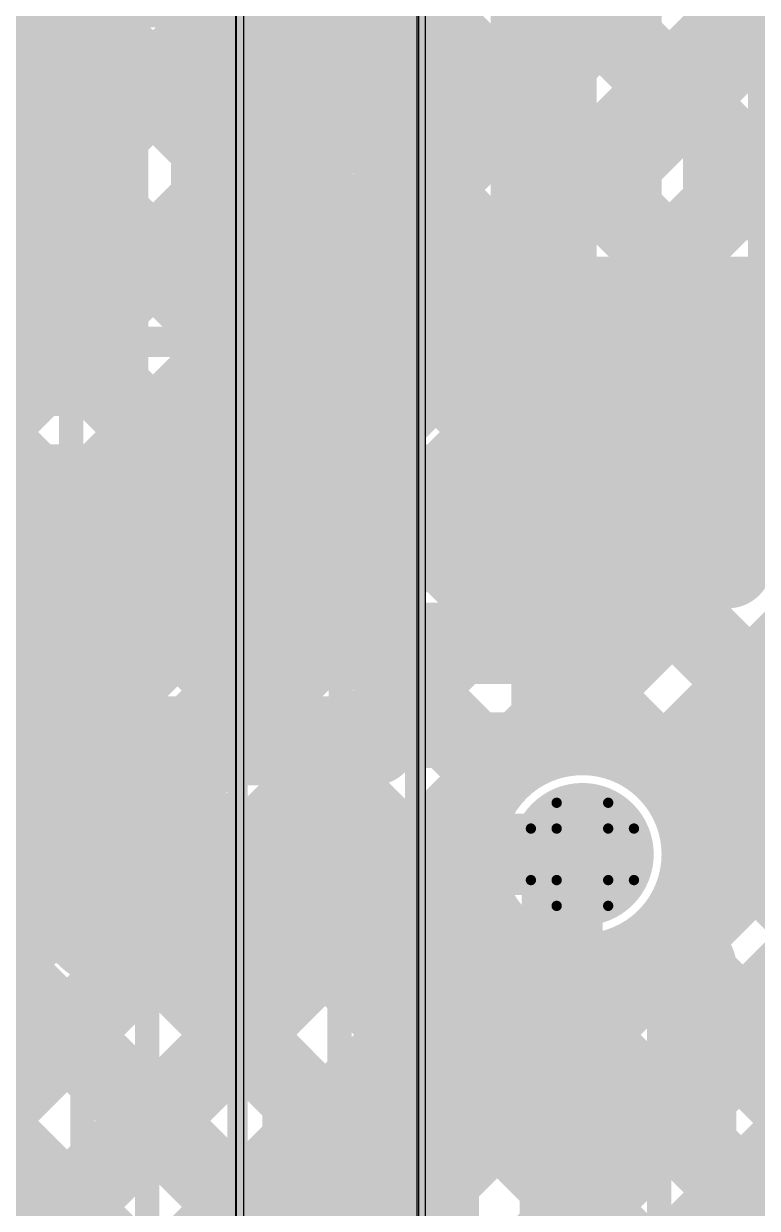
# Model space of a CAD drawing. Header units: millimetres. Extents: x 13 to 259, y -2 to 326.
# Drawn here: x 124.1 to 127.71, y 93.76 to 99.59 of the extents above; entities that cross this region are included whole.
import ezdxf

# ---------------------------------------------------------------- set-up
doc = ezdxf.new("R2010")
doc.units = ezdxf.units.MM
for name, color, linetype in [('BottomLayer', 5, 'Continuous'), ('BottomSolder', 6, 'Continuous'), ('ConnectLayer', 7, 'Continuous'), ('DrillDrawing', 1, 'Continuous'), ('Mechanical34', 56, 'Continuous'), ('MidLayer1', 16, 'Continuous'), ('MidLayer2', 76, 'Continuous'), ('MidLayer3', 90, 'Continuous'), ('MidLayer4', 156, 'Continuous'), ('MidLayer5', 130, 'Continuous'), ('MidLayer6', 216, 'Continuous'), ('MultiLayer', 9, 'Continuous'), ('TopLayer', 1, 'Continuous'), ('TopSolder', 216, 'Continuous')]:
    doc.layers.add(name, color=color, linetype=linetype)

msp = doc.modelspace()

# ---------------------------------------------------------------- linework, layer by layer
at = {"layer": 'BottomLayer', "const_width": 0.25}
msp.add_lwpolyline([(126.725, 95.5, 1), (126.975, 95.5, 1)], format="xyb", close=True, dxfattribs=at)
at = {"layer": 'BottomSolder', "const_width": 0.3516}
msp.add_lwpolyline([(126.6742, 95.5, 1), (127.0258, 95.5, 1)], format="xyb", close=True, dxfattribs=at)
at = {"layer": 'ConnectLayer'}
for p, q in [((125.1812, 77.7), (125.1812, 125.875)), ((126.075, 124.285), (126.075, 79.34))]:
    msp.add_line(p, q, dxfattribs=at)
at = {"layer": 'ConnectLayer', "const_width": 0.4}
for points in [[(113.7423, 113.6628), (136.8298, 90.5753)], [(113.8263, 113.5788), (136.8298, 90.5753)], [(119.4472, 107.1093), (130.0871, 96.4695)], [(119.4472, 107.1093), (130.0871, 96.4695)], [(122.6443, 96.34), (131.6478, 105.3435)], [(122.6443, 96.34), (131.6478, 105.3435)], [(126.7, 96.0706), (126.7, 105.2073)], [(123.174, 96.0212), (132.054, 104.9011)], [(123.174, 96.0212), (132.054, 104.9011)], [(126.7, 99.5472), (132.0539, 104.9011)], [(105.6198, 77.6184), (131.7941, 103.7927)], [(105.6198, 77.6184), (131.7941, 103.7927)], [(126.7, 98.6987), (131.7941, 103.7927)], [(99.7316, 70.8816), (132.5598, 103.7099)], [(99.7316, 70.8816), (132.5598, 103.7099)], [(107.5867, 77.8882), (133.3283, 103.6298)], [(107.5867, 77.8882), (133.3283, 103.6298)], [(126.7, 97.8502), (131.6488, 102.7989)], [(121.6384, 102.3726), (137.059, 86.952)], [(121.6384, 102.3726), (137.059, 86.952)], [(126.7, 97.0016), (132.0582, 102.3598)], [(121.1561, 102.0064), (127.1611, 96.0013)], [(121.1561, 102.0064), (127.1611, 96.0013)], [(121.975, 102.0359), (125.47, 98.5409)], [(120.6607, 101.6533), (126.4152, 95.8987)], [(120.6607, 101.6533), (126.4152, 95.8987)], [(126.5618, 96.0148), (131.7968, 101.2498)], [(126.5618, 96.0148), (131.7968, 101.2498)], [(126.7, 96.1531), (131.7968, 101.2499)], [(121.975, 101.1874), (125.3212, 97.8413)], [(120.2899, 101.1755), (131.9752, 89.4902)], [(120.2899, 101.1755), (131.9752, 89.4902)], [(119.5775, 101.0394), (131.6356, 88.9813)], [(119.5775, 101.0394), (131.6356, 88.9813)], [(126.7, 100.7051), (131.3276, 96.0775)], [(124.7444, 98.44), (126.7769, 100.4725)], [(125.356, 99.3566), (126.4719, 100.4725)], [(125.5929, 98.44), (127.6254, 100.4725)], [(125.7531, 98.44), (127.7066, 100.3935)], [(121.9663, 100.3477), (124.8969, 97.417)], [(126.278, 100.2786), (126.9349, 99.6217)], [(127.2893, 95.8939), (131.6499, 100.2544)], [(127.2894, 95.8938), (131.6499, 100.2543)], [(127.2894, 95.8938), (131.6499, 100.2543)], [(102.4287, 77.8214), (124.7282, 100.1209)], [(102.4287, 77.8214), (124.7282, 100.1209)], [(120.5823, 95.975), (124.7281, 100.1209)], [(125.6334, 100.0746), (129.9478, 95.7603)], [(125.6334, 100.0746), (129.9478, 95.7603)], [(124.8804, 99.9791), (131.7474, 93.1121)], [(124.8804, 99.9791), (131.7474, 93.1121)], [(124.8804, 99.9791), (125.47, 99.3895)], [(125.2764, 92.1839), (133.0696, 99.977)], [(125.2764, 92.1839), (133.0696, 99.977)], [(122.3062, 96.8504), (125.3641, 99.9083)], [(122.3062, 96.8504), (125.3641, 99.9083)], [(122.3062, 96.8504), (125.3641, 99.9083)], [(125.47, 97.9902), (125.47, 99.9504)], [(121.6029, 99.8626), (124.4726, 96.9928)], [(125.8537, 99.8543), (126.5106, 99.1975)], [(126.7, 99.8565), (130.0871, 96.4695)], [(110.1135, 77.8695), (132.0626, 99.8185)], [(110.1135, 77.8695), (132.0626, 99.8185)], [(127.197, 94.953), (132.0625, 99.8185)], [(125.4295, 99.43), (126.0863, 98.7732)], [(121.4507, 99.235), (125.0625, 99.235)], [(123.8958, 98.44), (124.6908, 99.235)], [(123.9274, 99.235), (124.7225, 98.44)], [(124.776, 99.235), (125.571, 98.44)], [(120.5788, 99.1895), (126.9715, 92.7969)], [(120.5788, 99.1895), (126.9715, 92.7969)], [(122.6443, 96.34), (125.47, 99.1657)], [(121.4875, 99.1294), (124.0484, 96.5685)], [(126.7, 99.008), (129.9478, 95.7603)], [(127.6213, 94.5288), (131.7995, 98.707)], [(127.6213, 94.5288), (131.7995, 98.707)], [(121.375, 98.44), (125.7531, 98.44)], [(123.174, 96.0212), (125.47, 98.3172)], [(112.0485, 82.35), (127.9435, 98.245)], [(114.594, 82.35), (130.489, 98.245)], [(125.2764, 92.1838), (131.3376, 98.245)], [(126.5453, 97.6954), (127.0949, 98.245)], [(126.55, 98.245), (131.7907, 98.245)], [(126.55, 97.7665), (126.55, 98.245)], [(126.5618, 96.0148), (128.792, 98.245)], [(126.6145, 98.245), (131.7474, 93.1121)], [(127.2894, 95.8938), (129.6405, 98.245)], [(127.463, 98.245), (129.9478, 95.7603)], [(126.2385, 96.54), (127.8842, 98.1857)], [(126.4587, 97.1516), (127.4929, 98.1857)], [(126.7, 98.1595), (130.0548, 94.8047)], [(126.7031, 96.54), (128.3489, 98.1857)], [(127.4929, 98.1857), (128.3489, 98.1857)], [(127.5223, 98.1857), (127.9356, 97.7725)], [(123.4549, 95.975), (125.47, 97.9902)], [(127.2606, 95.9237), (129.2326, 97.8957)], [(127.2894, 95.8938), (129.2912, 97.8957)], [(127.0833, 97.7762), (127.5113, 97.3482)], [(126.4907, 97.5203), (131.918, 92.093)], [(127.4319, 95.5976), (129.3167, 97.4824)], [(122.3714, 93.3642), (126.3909, 97.3837)], [(126.6591, 97.3519), (127.0871, 96.9239)], [(126.7, 97.3109), (129.6305, 94.3805)], [(126.0848, 97.0776), (127.1611, 96.0013)], [(124.4117, 97.03), (126.1653, 97.03)], [(124.4117, 97.03), (124.9017, 96.54)], [(124.4354, 97.03), (124.9254, 96.54)], [(124.7216, 96.7201), (125.0314, 97.03)], [(125.2839, 97.03), (125.7739, 96.54)], [(125.3899, 96.54), (125.88, 97.03)], [(126.1324, 97.03), (126.6225, 96.54)], [(126.8907, 93.925), (129.7657, 96.8)], [(126.9594, 93.925), (129.8344, 96.8)], [(125.6606, 96.6534), (126.4152, 95.8988)], [(124.9017, 96.54), (126.7031, 96.54)], [(126.7, 96.4624), (127.1611, 96.0013)], [(127.674, 96.337), (127.9227, 96.0883)], [(125.2363, 96.2291), (130.6452, 90.8202)], [(123.3442, 96.16), (124.3851, 95.1191)], [(126.7803, 92.8392), (129.89, 95.9489)], [(126.7803, 92.8392), (129.89, 95.9489)], [(126.7803, 92.8392), (129.89, 95.9489)], [(108.0822, 77.5352), (126.3353, 95.7883)], [(108.0822, 77.5352), (126.3353, 95.7883)], [(112.897, 82.35), (126.3353, 95.7883)], [(124.812, 95.8048), (130.221, 90.3959)], [(127.3514, 95.8111), (132.3631, 90.7993)], [(127.3514, 95.8111), (132.3631, 90.7993)], [(127.3514, 95.8111), (129.2062, 93.9562)], [(127.3514, 95.8111), (131.4938, 91.6687)], [(127.3514, 95.8111), (127.4984, 95.6641)], [(127.4084, 93.2427), (129.9407, 95.7749)], [(123.2363, 95.6835), (126.2947, 92.6252)], [(123.2363, 95.6835), (126.2947, 92.6252)], [(123.41, 95.5098), (125.3771, 93.5427)], [(124.3878, 95.3806), (126.9715, 92.7969)], [(123.41, 94.5601), (124.1771, 95.3272)], [(122.8692, 95.2022), (125.9123, 92.1591)], [(122.8692, 95.2022), (125.9123, 92.1591)], [(102.6386, 71.2431), (126.4562, 95.0607)], [(102.6386, 71.2431), (126.4562, 95.0607)], [(113.7455, 82.35), (126.4562, 95.0607)], [(127.2488, 95.0651), (131.7451, 90.5688)], [(127.2488, 95.0651), (131.7451, 90.5688)], [(127.2488, 95.0651), (128.782, 93.5319)], [(127.2488, 95.0651), (131.0695, 91.2445)], [(123.3782, 91.9827), (126.3555, 94.96)], [(123.41, 93.7116), (124.6678, 94.9694)], [(123.41, 92.8631), (125.507, 94.96)], [(123.9635, 94.9563), (126.2947, 92.6252)], [(124.7679, 94.96), (126.6124, 94.96)], [(124.8083, 94.96), (125.8014, 93.967)], [(125.6569, 94.96), (126.2256, 94.3913)], [(126.5054, 94.96), (126.6499, 94.8155)], [(127.1551, 94.995), (128.7, 93.45)], [(123.2456, 91.4112), (126.7525, 94.9181)], [(123.41, 94.6614), (124.9529, 93.1185)], [(123.5393, 94.532), (125.9119, 92.1594)], [(127.8156, 93.6498), (128.6754, 92.79)]]:
    msp.add_lwpolyline(points, dxfattribs=at)
at = {"layer": 'ConnectLayer'}
for points, const_width in [([(126.8349, 99.6217, 1), (127.0349, 99.6217, 1)], 0.2), ([(126.6, 99.5472, 1), (126.8, 99.5472, 1)], 0.2), ([(125.3295, 99.43, 1), (125.5295, 99.43, 1)], 0.2), ([(125.37, 99.3895, 1), (125.57, 99.3895, 1)], 0.2), ([(125.256, 99.3566, 1), (125.456, 99.3566, 1)], 0.2), ([(125.256, 99.3566, 1), (125.456, 99.3566, 1)], 0.2), ([(125.256, 99.3566, 1), (125.456, 99.3566, 1)], 0.2), ([(123.8274, 99.235, 1), (124.0274, 99.235, 1)], 0.2), ([(124.5908, 99.235, 1), (124.7908, 99.235, 1)], 0.2), ([(124.676, 99.235, 1), (124.876, 99.235, 1)], 0.2), ([(124.9625, 99.235, 1), (125.1625, 99.235, 1)], 0.2), ([(124.9625, 99.235, 1), (125.1625, 99.235, 1)], 0.2), ([(124.9625, 99.235, 1), (125.1625, 99.235, 1)], 0.2), ([(125.37, 99.1657, 1), (125.57, 99.1657, 1)], 0.2), ([(126.4106, 99.1975, 1), (126.6106, 99.1975, 1)], 0.2), ([(126.6, 99.008, 1), (126.8, 99.008, 1)], 0.2), ([(125.9863, 98.7732, 1), (126.1863, 98.7732, 1)], 0.2), ([(126.6, 98.6987, 1), (126.8, 98.6987, 1)], 0.2), ([(125.37, 98.5409, 1), (125.57, 98.5409, 1)], 0.2), ([(124.6225, 98.44, 1), (124.8225, 98.44, 1)], 0.2), ([(124.6444, 98.44, 1), (124.8444, 98.44, 1)], 0.2), ([(125.471, 98.44, 1), (125.671, 98.44, 1)], 0.2), ([(125.4929, 98.44, 1), (125.6929, 98.44, 1)], 0.2), ([(125.6531, 98.44, 1), (125.8531, 98.44, 1)], 0.2), ([(125.6531, 98.44, 1), (125.8531, 98.44, 1)], 0.2), ([(125.37, 98.3172, 1), (125.57, 98.3172, 1)], 0.2), ([(126.45, 98.245, 1), (126.65, 98.245, 1)], 0.2), ([(126.45, 98.245, 1), (126.65, 98.245, 1)], 0.2), ([(126.5145, 98.245, 1), (126.7145, 98.245, 1)], 0.2), ([(126.9949, 98.245, 1), (127.1949, 98.245, 1)], 0.2), ([(127.363, 98.245, 1), (127.563, 98.245, 1)], 0.2), ([(126.6, 98.1595, 1), (126.8, 98.1595, 1)], 0.2), ([(127.3929, 98.1857, 1), (127.5929, 98.1857, 1)], 0.2), ([(127.3929, 98.1857, 1), (127.5929, 98.1857, 1)], 0.2), ([(127.4223, 98.1857, 1), (127.6223, 98.1857, 1)], 0.2), ([(127.7842, 98.1857, 1), (127.9842, 98.1857, 1)], 0.2), ([(125.37, 97.9902, 1), (125.57, 97.9902, 1)], 0.2), ([(125.37, 97.9902, 1), (125.57, 97.9902, 1)], 0.2), ([(125.2212, 97.8413, 1), (125.4212, 97.8413, 1)], 0.2), ([(126.6, 97.8502, 1), (126.8, 97.8502, 1)], 0.2), ([(126.45, 97.7665, 1), (126.65, 97.7665, 1)], 0.2), ([(126.45, 97.7665, 1), (126.65, 97.7665, 1)], 0.2), ([(126.45, 97.7665, 1), (126.65, 97.7665, 1)], 0.2), ([(126.9833, 97.7762, 1), (127.1833, 97.7762, 1)], 0.2), ([(126.4453, 97.6954, 1), (126.6453, 97.6954, 1)], 0.2), ([(126.3907, 97.5203, 1), (126.5907, 97.5203, 1)], 0.2), ([(124.7969, 97.417, 1), (124.9969, 97.417, 1)], 0.2), ([(126.2909, 97.3837, 1), (126.4909, 97.3837, 1)], 0.2), ([(126.2909, 97.3837, 1), (126.4909, 97.3837, 1)], 0.2), ([(126.2919, 97.3847, 1), (126.4919, 97.3847, 1)], 0.2), ([(126.5591, 97.3519, 1), (126.7591, 97.3519, 1)], 0.2), ([(127.4113, 97.3482, 1), (127.6113, 97.3482, 1)], 0.2), ([(126.6, 97.3109, 1), (126.8, 97.3109, 1)], 0.2), ([(126.3587, 97.1516, 1), (126.5587, 97.1516, 1)], 0.2), ([(126.3587, 97.1516, 1), (126.5587, 97.1516, 1)], 0.2), ([(126.3587, 97.1516, 1), (126.5587, 97.1516, 1)], 0.2), ([(125.9848, 97.0776, 1), (126.1848, 97.0776, 1)], 0.2), ([(124.3117, 97.03, 1), (124.5117, 97.03, 1)], 0.2), ([(124.3117, 97.03, 1), (124.5117, 97.03, 1)], 0.2), ([(124.3354, 97.03, 1), (124.5354, 97.03, 1)], 0.2), ([(124.3726, 96.9928, 1), (124.5726, 96.9928, 1)], 0.2), ([(124.9314, 97.03, 1), (125.1314, 97.03, 1)], 0.2), ([(125.1839, 97.03, 1), (125.3839, 97.03, 1)], 0.2), ([(125.78, 97.03, 1), (125.98, 97.03, 1)], 0.2), ([(126.0324, 97.03, 1), (126.2324, 97.03, 1)], 0.2), ([(126.0653, 97.03, 1), (126.2653, 97.03, 1)], 0.2), ([(126.0653, 97.03, 1), (126.2653, 97.03, 1)], 0.2), ([(126.0653, 97.03, 1), (126.2653, 97.03, 1)], 0.2), ([(126.6, 97.0016, 1), (126.8, 97.0016, 1)], 0.2), ([(126.9871, 96.9239, 1), (127.1871, 96.9239, 1)], 0.2), ([(124.6216, 96.7201, 1), (124.8216, 96.7201, 1)], 0.2), ([(125.5606, 96.6534, 1), (125.7606, 96.6534, 1)], 0.2), ([(123.9484, 96.5685, 1), (124.1484, 96.5685, 1)], 0.2), ([(124.8017, 96.54, 1), (125.0017, 96.54, 1)], 0.2), ([(124.8017, 96.54, 1), (125.0017, 96.54, 1)], 0.2), ([(124.8254, 96.54, 1), (125.0254, 96.54, 1)], 0.2), ([(125.2899, 96.54, 1), (125.4899, 96.54, 1)], 0.2), ([(125.6739, 96.54, 1), (125.8739, 96.54, 1)], 0.2), ([(126.1385, 96.54, 1), (126.3385, 96.54, 1)], 0.2), ([(126.5225, 96.54, 1), (126.7225, 96.54, 1)], 0.2), ([(126.6031, 96.54, 1), (126.8031, 96.54, 1)], 0.2), ([(126.6031, 96.54, 1), (126.8031, 96.54, 1)], 0.2), ([(126.6, 96.4624, 1), (126.8, 96.4624, 1)], 0.2), ([(127.574, 96.337, 1), (127.774, 96.337, 1)], 0.2), ([(125.1363, 96.2291, 1), (125.3363, 96.2291, 1)], 0.2), ([(126.6, 96.1531, 1), (126.8, 96.1531, 1)], 0.2), ([(127.44, 95.5, 1), (126.26, 95.5, 1)], 0.4), ([(127.44, 95.5, 1), (126.26, 95.5, 1)], 0.4), ([(127.44, 95.5, 1), (126.26, 95.5, 1)], 0.4), ([(126.6, 96.0706, 1), (126.8, 96.0706, 1)], 0.2), ([(126.6, 96.0706, 1), (126.8, 96.0706, 1)], 0.2), ([(126.4618, 96.0148, 1), (126.6618, 96.0148, 1)], 0.2), ([(126.4618, 96.0148, 1), (126.6618, 96.0148, 1)], 0.2), ([(126.4618, 96.0148, 1), (126.6618, 96.0148, 1)], 0.2), ([(127.0611, 96.0013, 1), (127.2611, 96.0013, 1)], 0.2), ([(127.0611, 96.0013, 1), (127.2611, 96.0013, 1)], 0.2), ([(127.0611, 96.0013, 1), (127.2611, 96.0013, 1)], 0.2), ([(127.0611, 96.0013, 1), (127.2611, 96.0013, 1)], 0.2), ([(126.3152, 95.8988, 1), (126.5152, 95.8988, 1)], 0.2), ([(126.3152, 95.8987, 1), (126.5152, 95.8987, 1)], 0.2), ([(126.3152, 95.8987, 1), (126.5152, 95.8987, 1)], 0.2), ([(127.1606, 95.9237, 1), (127.3606, 95.9237, 1)], 0.2), ([(127.1606, 95.9237, 1), (127.3606, 95.9237, 1)], 0.2), ([(127.1893, 95.8939, 1), (127.3893, 95.8939, 1)], 0.2), ([(127.1894, 95.8938, 1), (127.3894, 95.8938, 1)], 0.2), ([(127.1894, 95.8938, 1), (127.3894, 95.8938, 1)], 0.2), ([(127.1894, 95.8938, 1), (127.3894, 95.8938, 1)], 0.2), ([(127.1894, 95.8938, 1), (127.3894, 95.8938, 1)], 0.2), ([(124.712, 95.8048, 1), (124.912, 95.8048, 1)], 0.2), ([(126.2353, 95.7883, 1), (126.4353, 95.7883, 1)], 0.2), ([(126.2353, 95.7883, 1), (126.4353, 95.7883, 1)], 0.2), ([(126.2353, 95.7883, 1), (126.4353, 95.7883, 1)], 0.2), ([(127.2514, 95.8111, 1), (127.4514, 95.8111, 1)], 0.2), ([(127.2514, 95.8111, 1), (127.4514, 95.8111, 1)], 0.2), ([(127.2514, 95.8111, 1), (127.4514, 95.8111, 1)], 0.2), ([(127.2514, 95.8111, 1), (127.4514, 95.8111, 1)], 0.2), ([(127.2514, 95.8111, 1), (127.4514, 95.8111, 1)], 0.2), ([(127.3984, 95.6641, 1), (127.5984, 95.6641, 1)], 0.2), ([(127.3319, 95.5976, 1), (127.5319, 95.5976, 1)], 0.2), ([(127.3319, 95.5976, 1), (127.5319, 95.5976, 1)], 0.2), ([(126.16, 95.5, 1), (126.36, 95.5, 1)], 0.2), ([(126.16, 95.5, 1), (126.36, 95.5, 1)], 0.2), ([(126.16, 95.5, 1), (126.36, 95.5, 1)], 0.2), ([(127.34, 95.5, 1), (127.54, 95.5, 1)], 0.2), ([(127.34, 95.5, 1), (127.54, 95.5, 1)], 0.2), ([(127.34, 95.5, 1), (127.54, 95.5, 1)], 0.2), ([(127.34, 95.5, 1), (127.54, 95.5, 1)], 0.2), ([(127.34, 95.5, 1), (127.54, 95.5, 1)], 0.2), ([(124.2878, 95.3806, 1), (124.4878, 95.3806, 1)], 0.2), ([(124.0771, 95.3272, 1), (124.2771, 95.3272, 1)], 0.2), ([(124.2851, 95.1191, 1), (124.4851, 95.1191, 1)], 0.2), ([(124.2851, 95.1191, 1), (124.4851, 95.1191, 1)], 0.2), ([(124.2861, 95.1182, 1), (124.4861, 95.1182, 1)], 0.2), ([(126.3562, 95.0607, 1), (126.5562, 95.0607, 1)], 0.2), ([(126.3562, 95.0607, 1), (126.5562, 95.0607, 1)], 0.2), ([(126.3562, 95.0607, 1), (126.5562, 95.0607, 1)], 0.2), ([(127.1488, 95.0651, 1), (127.3488, 95.0651, 1)], 0.2), ([(127.1488, 95.0651, 1), (127.3488, 95.0651, 1)], 0.2), ([(127.1488, 95.0651, 1), (127.3488, 95.0651, 1)], 0.2), ([(127.1488, 95.0651, 1), (127.3488, 95.0651, 1)], 0.2), ([(123.8635, 94.9563, 1), (124.0635, 94.9563, 1)], 0.2), ([(124.5678, 94.9694, 1), (124.7678, 94.9694, 1)], 0.2), ([(124.6679, 94.96, 1), (124.8679, 94.96, 1)], 0.2), ([(124.6679, 94.96, 1), (124.8679, 94.96, 1)], 0.2), ([(124.6679, 94.96, 1), (124.8679, 94.96, 1)], 0.2), ([(124.7083, 94.96, 1), (124.9083, 94.96, 1)], 0.2), ([(125.407, 94.96, 1), (125.607, 94.96, 1)], 0.2), ([(125.5569, 94.96, 1), (125.7569, 94.96, 1)], 0.2), ([(126.2555, 94.96, 1), (126.4555, 94.96, 1)], 0.2), ([(126.4054, 94.96, 1), (126.6054, 94.96, 1)], 0.2), ([(126.5124, 94.96, 1), (126.7124, 94.96, 1)], 0.2), ([(126.5124, 94.96, 1), (126.7124, 94.96, 1)], 0.2), ([(127.0551, 94.995, 1), (127.2551, 94.995, 1)], 0.2), ([(127.0551, 94.995, 1), (127.2551, 94.995, 1)], 0.2), ([(127.097, 94.953, 1), (127.297, 94.953, 1)], 0.2), ([(126.6525, 94.9181, 1), (126.8525, 94.9181, 1)], 0.2), ([(126.6525, 94.9181, 1), (126.8525, 94.9181, 1)], 0.2), ([(126.5499, 94.8155, 1), (126.7499, 94.8155, 1)], 0.2), ([(127.5213, 94.5288, 1), (127.7213, 94.5288, 1)], 0.2), ([(127.5213, 94.5288, 1), (127.7213, 94.5288, 1)], 0.2), ([(126.1256, 94.3913, 1), (126.3256, 94.3913, 1)], 0.2), ([(125.7014, 93.967, 1), (125.9014, 93.967, 1)], 0.2), ([(126.7907, 93.925, 1), (126.9907, 93.925, 1)], 0.2), ([(126.8594, 93.925, 1), (127.0594, 93.925, 1)], 0.2), ([(127.7156, 93.6498, 1), (127.9156, 93.6498, 1)], 0.2)]:
    msp.add_lwpolyline(points, format="xyb", close=True, dxfattribs=dict(at, const_width=const_width))
at = {"layer": 'ConnectLayer', "const_width": 0.4}
for points in [[(125.356, 99.3566, -0.198912), (125.0625, 99.235)], [(125.356, 99.3566, -0.198912), (125.0625, 99.235)], [(126.55, 97.7665, -0.199574), (126.3909, 97.3837)], [(126.55, 97.7665, -0.198912), (126.3919, 97.3847)], [(126.4587, 97.1516, -0.198912), (126.1653, 97.03)], [(126.4587, 97.1516, -0.198912), (126.1653, 97.03)], [(126.7, 96.0706, -0.491673), (127.44, 95.5)], [(127.2606, 95.9237, -0.160093), (127.4319, 95.5976)], [(127.44, 95.5, -0.262665), (127.1551, 94.995)], [(124.7679, 94.96, -0.199574), (124.3851, 95.1191)], [(124.7679, 94.96, -0.198912), (124.3861, 95.1182)], [(126.7525, 94.9181, -0.062215), (126.6124, 94.96)]]:
    msp.add_lwpolyline(points, format="xyb", dxfattribs=at)
at = {"layer": 'DrillDrawing', "const_width": 0.0508}
for points in [[(126.723, 95.627), (126.723, 95.754)], [(126.723, 95.754), (126.977, 95.754)], [(126.977, 95.627), (126.977, 95.754)], [(126.596, 95.373), (126.596, 95.627)], [(126.596, 95.627), (126.723, 95.627)], [(126.977, 95.627), (127.104, 95.627)], [(127.104, 95.373), (127.104, 95.627)], [(126.596, 95.373), (126.723, 95.373)], [(126.723, 95.246), (126.723, 95.373)], [(126.977, 95.373), (127.104, 95.373)], [(126.977, 95.246), (126.977, 95.373)], [(126.723, 95.246), (126.977, 95.246)]]:
    msp.add_lwpolyline(points, dxfattribs=at)
at = {"layer": 'DrillDrawing', "const_width": 0.0254}
for points in [[(126.7103, 95.754, 1), (126.7357, 95.754, 1)], [(126.7103, 95.754, 1), (126.7357, 95.754, 1)], [(126.9643, 95.754, 1), (126.9897, 95.754, 1)], [(126.9643, 95.754, 1), (126.9897, 95.754, 1)], [(126.5833, 95.627, 1), (126.6087, 95.627, 1)], [(126.5833, 95.627, 1), (126.6087, 95.627, 1)], [(126.7103, 95.627, 1), (126.7357, 95.627, 1)], [(126.7103, 95.627, 1), (126.7357, 95.627, 1)], [(126.9643, 95.627, 1), (126.9897, 95.627, 1)], [(126.9643, 95.627, 1), (126.9897, 95.627, 1)], [(127.0913, 95.627, 1), (127.1167, 95.627, 1)], [(127.0913, 95.627, 1), (127.1167, 95.627, 1)], [(126.5833, 95.373, 1), (126.6087, 95.373, 1)], [(126.5833, 95.373, 1), (126.6087, 95.373, 1)], [(126.7103, 95.373, 1), (126.7357, 95.373, 1)], [(126.7103, 95.373, 1), (126.7357, 95.373, 1)], [(126.9643, 95.373, 1), (126.9897, 95.373, 1)], [(126.9643, 95.373, 1), (126.9897, 95.373, 1)], [(127.0913, 95.373, 1), (127.1167, 95.373, 1)], [(127.0913, 95.373, 1), (127.1167, 95.373, 1)], [(126.7103, 95.246, 1), (126.7357, 95.246, 1)], [(126.7103, 95.246, 1), (126.7357, 95.246, 1)], [(126.9643, 95.246, 1), (126.9897, 95.246, 1)], [(126.9643, 95.246, 1), (126.9897, 95.246, 1)]]:
    msp.add_lwpolyline(points, format="xyb", close=True, dxfattribs=at)
at = {"layer": 'Mechanical34', "const_width": 0.1}
for points in [[(126.025, 78.07), (126.025, 125.5227)], [(125.15, 80.525), (125.15, 123.1)]]:
    msp.add_lwpolyline(points, dxfattribs=at)
at = {"layer": 'MidLayer1', "const_width": 0.25}
msp.add_lwpolyline([(126.725, 95.5, 1), (126.975, 95.5, 1)], format="xyb", close=True, dxfattribs=at)
at = {"layer": 'MidLayer2'}
for points, const_width in [([(124.882, 97.0917), (124.882, 99.9797)], 0.12), ([(125.51, 97.0917), (125.51, 99.9797)], 0.12), ([(126.778, 97.0917), (126.778, 99.9797)], 0.12), ([(127.406, 97.0917), (127.406, 99.9797)], 0.12), ([(124.562, 96.9317), (124.562, 99.8197)], 0.12), ([(125.83, 96.9317), (125.83, 99.8197)], 0.12), ([(126.458, 96.9317), (126.458, 99.8197)], 0.12), ([(127.7259, 96.9317), (127.7259, 99.8197)], 0.12), ([(124.882, 97.0917), (125.51, 97.0917)], 0.12), ([(126.778, 97.0917), (127.406, 97.0917)], 0.12), ([(124.722, 96.7717), (125.67, 96.7717)], 0.12), ([(126.618, 96.7717), (127.566, 96.7717)], 0.12), ([(123.8107, 96.025), (130.475, 96.025)], 0.2), ([(124.545, 95.1097), (125.493, 95.1097)], 0.12), ([(126.441, 95.1097), (126.6039, 95.1097)], 0.12), ([(126.6039, 95.1097), (126.6637, 95.05)], 0.12), ([(127.0364, 95.05), (127.0961, 95.1097)], 0.12), ([(127.0961, 95.1097), (127.3889, 95.1097)], 0.12), ([(126.6637, 95.05), (127.0364, 95.05)], 0.12), ([(124.385, 92.9129), (124.385, 94.9497)], 0.12), ([(125.653, 93.054), (125.653, 94.9497)], 0.12), ([(126.281, 93.054), (126.281, 94.9497)], 0.12), ([(127.5489, 92.0617), (127.5489, 94.9497)], 0.12), ([(124.705, 94.7897), (125.333, 94.7897)], 0.12), ([(124.705, 92.7529), (124.705, 94.7897)], 0.12), ([(125.333, 92.894), (125.333, 94.7897)], 0.12), ([(127.169, 94.73), (127.2287, 94.7897)], 0.12), ([(127.2287, 94.7897), (127.2289, 94.7897)], 0.12), ([(127.2289, 91.9017), (127.2289, 94.7897)], 0.12), ([(126.6009, 94.73), (127.169, 94.73)], 0.12), ([(126.6009, 92.894), (126.6009, 94.73)], 0.12)]:
    msp.add_lwpolyline(points, dxfattribs=dict(at, const_width=const_width))
for points, const_width in [([(124.852, 97.0917, 1), (124.912, 97.0917, 1)], 0.06), ([(124.852, 97.0917, 1), (124.912, 97.0917, 1)], 0.06), ([(125.48, 97.0917, 1), (125.54, 97.0917, 1)], 0.06), ([(125.48, 97.0917, 1), (125.54, 97.0917, 1)], 0.06), ([(126.748, 97.0917, 1), (126.808, 97.0917, 1)], 0.06), ([(126.748, 97.0917, 1), (126.808, 97.0917, 1)], 0.06), ([(127.376, 97.0917, 1), (127.436, 97.0917, 1)], 0.06), ([(127.376, 97.0917, 1), (127.436, 97.0917, 1)], 0.06), ([(124.532, 96.9317, 1), (124.592, 96.9317, 1)], 0.06), ([(124.532, 96.9317, 1), (124.592, 96.9317, 1)], 0.06), ([(125.8, 96.9317, 1), (125.86, 96.9317, 1)], 0.06), ([(125.8, 96.9317, 1), (125.86, 96.9317, 1)], 0.06), ([(126.428, 96.9317, 1), (126.488, 96.9317, 1)], 0.06), ([(126.428, 96.9317, 1), (126.488, 96.9317, 1)], 0.06), ([(127.6959, 96.9317, 1), (127.7559, 96.9317, 1)], 0.06), ([(127.6959, 96.9317, 1), (127.7559, 96.9317, 1)], 0.06), ([(124.692, 96.7717, 1), (124.752, 96.7717, 1)], 0.06), ([(124.692, 96.7717, 1), (124.752, 96.7717, 1)], 0.06), ([(125.64, 96.7717, 1), (125.7, 96.7717, 1)], 0.06), ([(125.64, 96.7717, 1), (125.7, 96.7717, 1)], 0.06), ([(126.588, 96.7717, 1), (126.648, 96.7717, 1)], 0.06), ([(126.588, 96.7717, 1), (126.648, 96.7717, 1)], 0.06), ([(127.536, 96.7717, 1), (127.5959, 96.7717, 1)], 0.06), ([(127.536, 96.7717, 1), (127.5959, 96.7717, 1)], 0.06), ([(126.725, 95.5, 1), (126.975, 95.5, 1)], 0.25), ([(124.515, 95.1097, 1), (124.575, 95.1097, 1)], 0.06), ([(124.515, 95.1097, 1), (124.575, 95.1097, 1)], 0.06), ([(125.463, 95.1097, 1), (125.523, 95.1097, 1)], 0.06), ([(125.463, 95.1097, 1), (125.523, 95.1097, 1)], 0.06), ([(126.411, 95.1097, 1), (126.4709, 95.1097, 1)], 0.06), ([(126.411, 95.1097, 1), (126.4709, 95.1097, 1)], 0.06), ([(126.574, 95.1097, 1), (126.6339, 95.1097, 1)], 0.06), ([(126.574, 95.1097, 1), (126.6339, 95.1097, 1)], 0.06), ([(127.0661, 95.1097, 1), (127.1261, 95.1097, 1)], 0.06), ([(127.0661, 95.1097, 1), (127.1261, 95.1097, 1)], 0.06), ([(127.3589, 95.1097, 1), (127.4189, 95.1097, 1)], 0.06), ([(127.3589, 95.1097, 1), (127.4189, 95.1097, 1)], 0.06), ([(126.6337, 95.05, 1), (126.6937, 95.05, 1)], 0.06), ([(126.6337, 95.05, 1), (126.6937, 95.05, 1)], 0.06), ([(127.0064, 95.05, 1), (127.0664, 95.05, 1)], 0.06), ([(127.0064, 95.05, 1), (127.0664, 95.05, 1)], 0.06), ([(124.355, 94.9497, 1), (124.415, 94.9497, 1)], 0.06), ([(124.355, 94.9497, 1), (124.415, 94.9497, 1)], 0.06), ([(125.623, 94.9497, 1), (125.683, 94.9497, 1)], 0.06), ([(125.623, 94.9497, 1), (125.683, 94.9497, 1)], 0.06), ([(126.251, 94.9497, 1), (126.311, 94.9497, 1)], 0.06), ([(126.251, 94.9497, 1), (126.311, 94.9497, 1)], 0.06), ([(127.5189, 94.9497, 1), (127.5789, 94.9497, 1)], 0.06), ([(127.5189, 94.9497, 1), (127.5789, 94.9497, 1)], 0.06), ([(124.675, 94.7897, 1), (124.735, 94.7897, 1)], 0.06), ([(124.675, 94.7897, 1), (124.735, 94.7897, 1)], 0.06), ([(125.303, 94.7897, 1), (125.363, 94.7897, 1)], 0.06), ([(125.303, 94.7897, 1), (125.363, 94.7897, 1)], 0.06), ([(127.1987, 94.7897, 1), (127.2587, 94.7897, 1)], 0.06), ([(127.1987, 94.7897, 1), (127.2587, 94.7897, 1)], 0.06), ([(127.1989, 94.7897, 1), (127.2589, 94.7897, 1)], 0.06), ([(127.1989, 94.7897, 1), (127.2589, 94.7897, 1)], 0.06), ([(126.5709, 94.73, 1), (126.6309, 94.73, 1)], 0.06), ([(126.5709, 94.73, 1), (126.6309, 94.73, 1)], 0.06), ([(127.139, 94.73, 1), (127.199, 94.73, 1)], 0.06), ([(127.139, 94.73, 1), (127.199, 94.73, 1)], 0.06)]:
    msp.add_lwpolyline(points, format="xyb", close=True, dxfattribs=dict(at, const_width=const_width))
at = {"layer": 'MidLayer2', "const_width": 0.12}
for points in [[(124.722, 96.7717, -0.414214), (124.562, 96.9317)], [(125.83, 96.9317, -0.414214), (125.67, 96.7717)], [(126.618, 96.7717, -0.414214), (126.458, 96.9317)], [(127.7259, 96.9317, -0.414214), (127.566, 96.7717)], [(124.385, 94.9497, -0.414214), (124.545, 95.1097)], [(125.493, 95.1097, -0.414214), (125.653, 94.9497)], [(126.281, 94.9497, -0.414214), (126.441, 95.1097)], [(127.3889, 95.1097, -0.414214), (127.5489, 94.9497)]]:
    msp.add_lwpolyline(points, format="xyb", dxfattribs=at)
at = {"layer": 'MidLayer3'}
for points, const_width in [([(125.0625, 99.65), (126.3, 100.8875)], 0.15), ([(125.925, 98.025), (128, 100.1)], 0.15), ([(121.3, 99.65), (125.0625, 99.65)], 0.15), ([(126.0452, 97.735), (127.8909, 99.5807)], 0.15), ([(126.1653, 97.445), (127.321, 98.6007)], 0.15), ([(127.321, 98.6007), (133.6377, 98.6007)], 0.15), ([(126.875, 96.125), (129.0608, 98.3107)], 0.15), ([(121.375, 98.025), (125.925, 98.025)], 0.15), ([(121.474, 97.735), (126.0452, 97.735)], 0.15), ([(121.5941, 97.445), (126.1653, 97.445)], 0.15), ([(120.7, 88.3), (129.6, 97.2)], 0.12), ([(123.6998, 97.155), (124.7298, 96.125)], 0.15), ([(123.5679, 96.7), (124.7679, 95.5)], 0.4), ([(127.125, 93.525), (130.125, 96.525)], 0.12), ([(124.7298, 96.125), (126.875, 96.125)], 0.15), ([(124.7679, 95.5), (126.85, 95.5)], 0.4)]:
    msp.add_lwpolyline(points, dxfattribs=dict(at, const_width=const_width))
for points, const_width in [([(125.025, 99.65, 1), (125.1, 99.65, 1)], 0.075), ([(125.025, 99.65, 1), (125.1, 99.65, 1)], 0.075), ([(127.2835, 98.6007, 1), (127.3585, 98.6007, 1)], 0.075), ([(127.2835, 98.6007, 1), (127.3585, 98.6007, 1)], 0.075), ([(125.8875, 98.025, 1), (125.9625, 98.025, 1)], 0.075), ([(125.8875, 98.025, 1), (125.9625, 98.025, 1)], 0.075), ([(126.0077, 97.735, 1), (126.0827, 97.735, 1)], 0.075), ([(126.0077, 97.735, 1), (126.0827, 97.735, 1)], 0.075), ([(126.1278, 97.445, 1), (126.2028, 97.445, 1)], 0.075), ([(126.1278, 97.445, 1), (126.2028, 97.445, 1)], 0.075), ([(124.6923, 96.125, 1), (124.7673, 96.125, 1)], 0.075), ([(124.6923, 96.125, 1), (124.7673, 96.125, 1)], 0.075), ([(126.8375, 96.125, 1), (126.9125, 96.125, 1)], 0.075), ([(126.8375, 96.125, 1), (126.9125, 96.125, 1)], 0.075), ([(126.725, 95.5, 1), (126.975, 95.5, 1)], 0.25), ([(124.6679, 95.5, 1), (124.8679, 95.5, 1)], 0.2), ([(124.6679, 95.5, 1), (124.8679, 95.5, 1)], 0.2), ([(126.75, 95.5, 1), (126.95, 95.5, 1)], 0.2)]:
    msp.add_lwpolyline(points, format="xyb", close=True, dxfattribs=dict(at, const_width=const_width))
at = {"layer": 'MidLayer4'}
for points, const_width in [([(124.65, 96.2192), (124.65, 101.4505)], 0.12), ([(124.3301, 96.0866), (124.3301, 101.1306)], 0.12), ([(125.6588, 96.2192), (125.6588, 100.2118)], 0.12), ([(127.1808, 98.1485), (127.1808, 100.2118)], 0.12), ([(125.9788, 96.0592), (125.9788, 100.0518)], 0.12), ([(126.8608, 97.9885), (126.8608, 100.0518)], 0.12), ([(127.1808, 98.1485), (129.4255, 98.1485)], 0.12), ([(127.0208, 97.8285), (129.2929, 97.8285)], 0.12), ([(124.65, 96.2192), (125.6588, 96.2192)], 0.12), ([(124.3301, 96.0866), (124.4568, 95.9598)], 0.12), ([(124.4568, 95.8992), (124.4568, 95.9598)], 0.12), ([(124.4568, 95.8992), (125.8188, 95.8992)], 0.12), ([(126.75, 95.4), (126.85, 95.5)], 0.4), ([(126.75, 92.25), (126.75, 95.4)], 0.4)]:
    msp.add_lwpolyline(points, dxfattribs=dict(at, const_width=const_width))
for points, const_width in [([(127.1508, 98.1485, 1), (127.2108, 98.1485, 1)], 0.06), ([(127.1508, 98.1485, 1), (127.2108, 98.1485, 1)], 0.06), ([(126.8308, 97.9885, 1), (126.8908, 97.9885, 1)], 0.06), ([(126.8308, 97.9885, 1), (126.8908, 97.9885, 1)], 0.06), ([(126.9908, 97.8285, 1), (127.0508, 97.8285, 1)], 0.06), ([(126.9908, 97.8285, 1), (127.0508, 97.8285, 1)], 0.06), ([(124.62, 96.2192, 1), (124.68, 96.2192, 1)], 0.06), ([(124.62, 96.2192, 1), (124.68, 96.2192, 1)], 0.06), ([(125.6288, 96.2192, 1), (125.6888, 96.2192, 1)], 0.06), ([(125.6288, 96.2192, 1), (125.6888, 96.2192, 1)], 0.06), ([(124.3001, 96.0866, 1), (124.3601, 96.0866, 1)], 0.06), ([(124.3001, 96.0866, 1), (124.3601, 96.0866, 1)], 0.06), ([(125.9488, 96.0592, 1), (126.0088, 96.0592, 1)], 0.06), ([(125.9488, 96.0592, 1), (126.0088, 96.0592, 1)], 0.06), ([(124.4269, 95.9598, 1), (124.4868, 95.9598, 1)], 0.06), ([(124.4269, 95.9598, 1), (124.4868, 95.9598, 1)], 0.06), ([(124.4269, 95.8992, 1), (124.4868, 95.8992, 1)], 0.06), ([(124.4269, 95.8992, 1), (124.4868, 95.8992, 1)], 0.06), ([(125.7888, 95.8992, 1), (125.8488, 95.8992, 1)], 0.06), ([(125.7888, 95.8992, 1), (125.8488, 95.8992, 1)], 0.06), ([(126.725, 95.5, 1), (126.975, 95.5, 1)], 0.25), ([(126.75, 95.5, 1), (126.95, 95.5, 1)], 0.2), ([(126.65, 95.4, 1), (126.85, 95.4, 1)], 0.2), ([(126.65, 95.4, 1), (126.85, 95.4, 1)], 0.2)]:
    msp.add_lwpolyline(points, format="xyb", close=True, dxfattribs=dict(at, const_width=const_width))
at = {"layer": 'MidLayer4', "const_width": 0.12}
for points in [[(127.0208, 97.8285, -0.414214), (126.8608, 97.9885)], [(125.9788, 96.0592, -0.414214), (125.8188, 95.8992)]]:
    msp.add_lwpolyline(points, format="xyb", dxfattribs=at)
at = {"layer": 'MidLayer5', "const_width": 0.25}
msp.add_lwpolyline([(126.725, 95.5, 1), (126.975, 95.5, 1)], format="xyb", close=True, dxfattribs=at)
at = {"layer": 'MidLayer6', "const_width": 0.4}
for points in [[(126.01, 97.7665), (126.01, 105.1256)], [(121.9886, 93.745), (126.01, 97.7665)]]:
    msp.add_lwpolyline(points, dxfattribs=at)
at = {"layer": 'MidLayer6'}
for points, const_width in [([(125.91, 97.7665, 1), (126.11, 97.7665, 1)], 0.2), ([(125.91, 97.7665, 1), (126.11, 97.7665, 1)], 0.2), ([(126.725, 95.5, 1), (126.975, 95.5, 1)], 0.25)]:
    msp.add_lwpolyline(points, format="xyb", close=True, dxfattribs=dict(at, const_width=const_width))
at = {"layer": 'MultiLayer', "const_width": 0.25}
msp.add_lwpolyline([(126.725, 95.5, 1), (126.975, 95.5, 1)], format="xyb", close=True, dxfattribs=at)
at = {"layer": 'TopLayer'}
for p, q in [((126.0443, 90.8016), (126.0443, 125.3449)), ((125.144, 124.4322), (125.144, 90.8002)), ((125.1398, 108.6741), (125.1398, 79.2626)), ((126.035, 78.2659), (126.035, 108.6726))]:
    msp.add_line(p, q, dxfattribs=at)
at = {"layer": 'TopLayer', "const_width": 0.25}
msp.add_lwpolyline([(126.725, 95.5, 1), (126.975, 95.5, 1)], format="xyb", close=True, dxfattribs=at)
at = {"layer": 'TopSolder', "const_width": 0.3516}
msp.add_lwpolyline([(126.6742, 95.5, 1), (127.0258, 95.5, 1)], format="xyb", close=True, dxfattribs=at)

doc.saveas('drawing.dxf')
